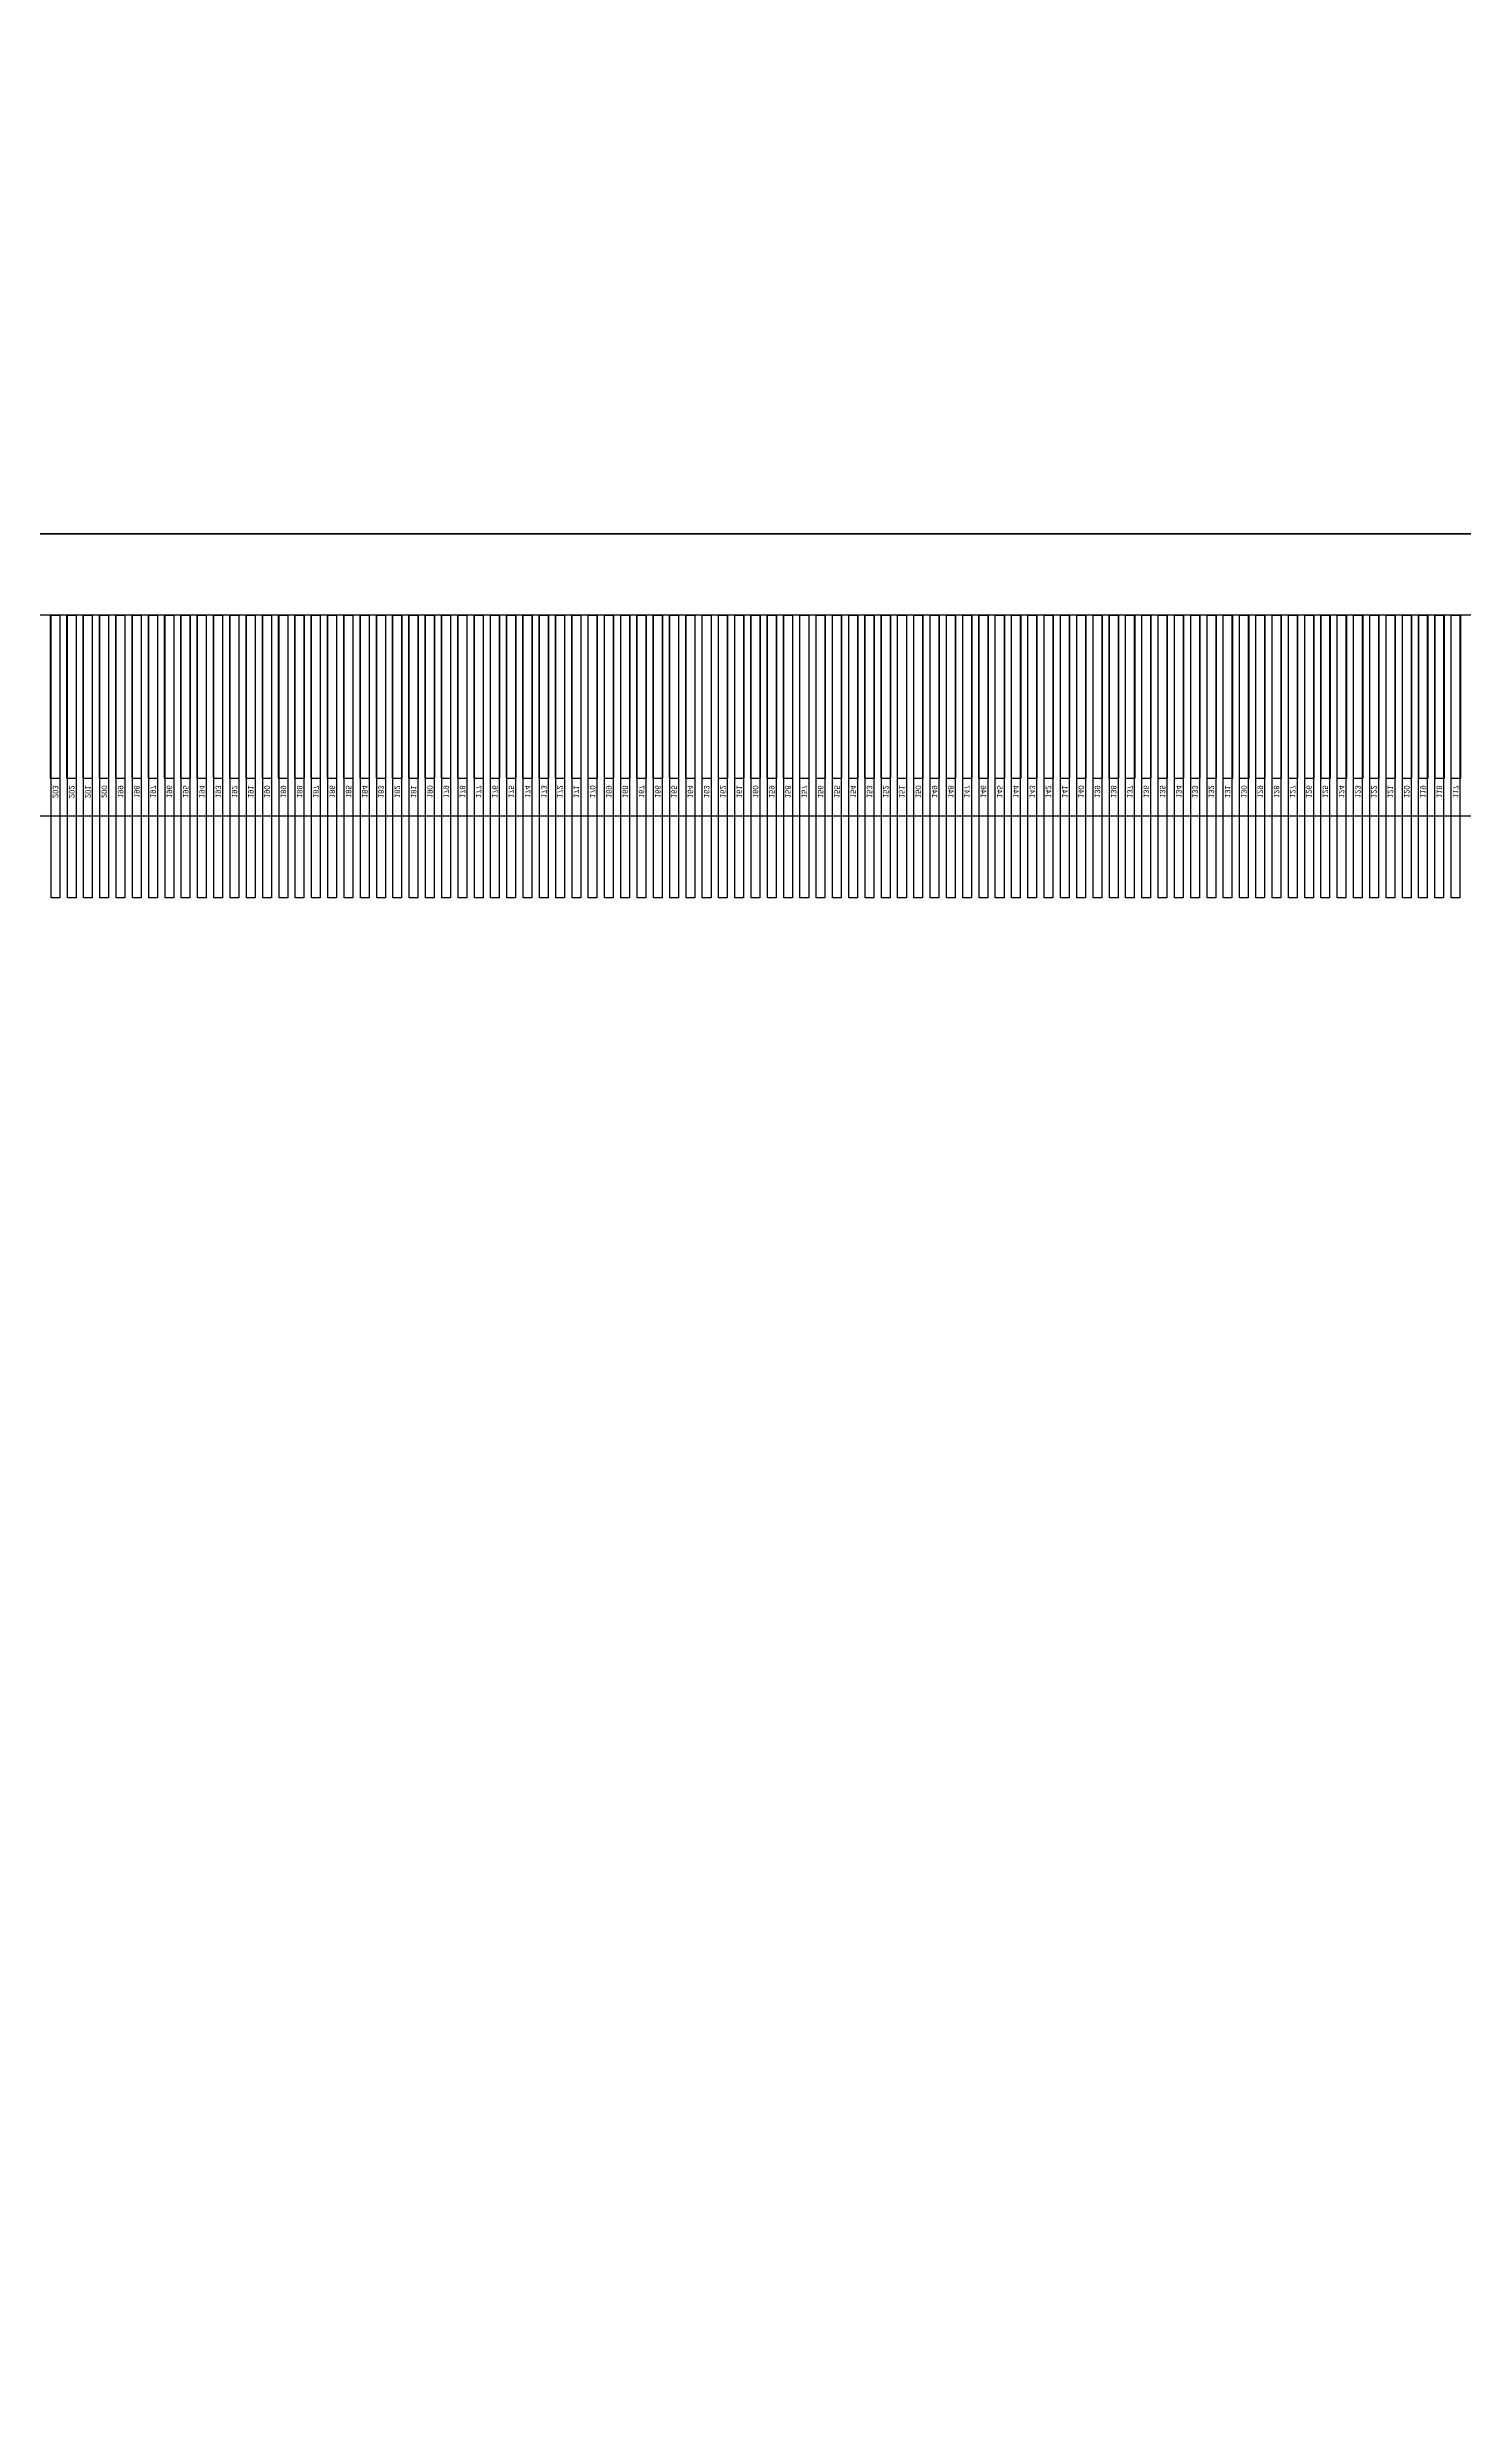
# Model space of a CAD drawing. Header units: inches. Extents: x 1765 to 5217, y -1519 to 441.
# Drawn here: x 4110.477 to 4113.087, y -764.443 to -760.113 of the extents above; entities that cross this region are included whole.
import ezdxf
from ezdxf.enums import TextEntityAlignment as Align

# ---------------------------------------------------------------- set-up
doc = ezdxf.new("R2010")
doc.units = ezdxf.units.IN
doc.header["$MEASUREMENT"] = 0
doc.styles.add('MBC_Arial_Font', font='arial.ttf', dxfattribs={"width": 0.8})

msp = doc.modelspace()

# ---------------------------------------------------------------- linework, layer by layer
msp.add_lwpolyline([(4129.1156, -726.8152), (4129.1156, -752.5302, -0.414214), (4120.1156, -761.5302), (4103.3286, -761.5302, -0.414214), (4094.3286, -752.5302), (4094.3286, -726.8152, -0.414214), (4102.7486, -718.3952), (4120.6956, -718.3952, -0.414214)], format="xyb", close=True)
at = {"color": 2}
msp.add_lwpolyline([(4129.1156, -726.8152), (4129.1156, -752.5302, -0.414214), (4120.1156, -761.5302), (4103.3286, -761.5302, -0.414214), (4094.3286, -752.5302), (4094.3286, -726.8152, -0.414214), (4102.7486, -718.3952), (4120.6956, -718.3952, -0.414214)], format="xyb", close=True, dxfattribs=at)
msp.add_lwpolyline([(4100.3137, -761.0102), (4123.1304, -761.0102)], close=True)
msp.add_lwpolyline([(4118.8698, -768.7719), (4117.4779, -767.9381, -0.263643), (4117.3321, -767.6808), (4117.3321, -764.2734, 0.315299), (4117.1347, -763.9915), (4116.7216, -763.8412, -0.315299), (4116.5242, -763.5593), (4116.5242, -762.1299, -0.254671), (4116.6615, -761.8778), (4116.9695, -761.6789, 0.254671), (4117.0611, -761.5109), (4117.0611, -761.3602, 0.414214), (4116.8611, -761.1602), (4106.5831, -761.1602, 0.414214)], format="xyb")
for points in [[(4110.5011, -761.1602), (4110.4831, -761.1602), (4110.4831, -761.4602), (4110.5011, -761.4602)], [(4110.5011, -761.1602), (4110.4831, -761.1602), (4110.4831, -761.4602), (4110.5011, -761.4602)], [(4110.5311, -761.1602), (4110.5131, -761.1602), (4110.5131, -761.4602), (4110.5311, -761.4602)], [(4110.5311, -761.1602), (4110.5131, -761.1602), (4110.5131, -761.4602), (4110.5311, -761.4602)], [(4110.5611, -761.1602), (4110.5431, -761.1602), (4110.5431, -761.4602), (4110.5611, -761.4602)], [(4110.5611, -761.1602), (4110.5431, -761.1602), (4110.5431, -761.4602), (4110.5611, -761.4602)], [(4110.5911, -761.1602), (4110.5731, -761.1602), (4110.5731, -761.4602), (4110.5911, -761.4602)], [(4110.5911, -761.1602), (4110.5731, -761.1602), (4110.5731, -761.4602), (4110.5911, -761.4602)], [(4110.6211, -761.1602), (4110.6031, -761.1602), (4110.6031, -761.4602), (4110.6211, -761.4602)], [(4110.6211, -761.1602), (4110.6031, -761.1602), (4110.6031, -761.4602), (4110.6211, -761.4602)], [(4110.6511, -761.1602), (4110.6331, -761.1602), (4110.6331, -761.4602), (4110.6511, -761.4602)], [(4110.6511, -761.1602), (4110.6331, -761.1602), (4110.6331, -761.4602), (4110.6511, -761.4602)], [(4110.6811, -761.1602), (4110.6631, -761.1602), (4110.6631, -761.4602), (4110.6811, -761.4602)], [(4110.6811, -761.1602), (4110.6631, -761.1602), (4110.6631, -761.4602), (4110.6811, -761.4602)], [(4110.7111, -761.1602), (4110.6931, -761.1602), (4110.6931, -761.4602), (4110.7111, -761.4602)], [(4110.7111, -761.1602), (4110.6931, -761.1602), (4110.6931, -761.4602), (4110.7111, -761.4602)], [(4110.7411, -761.1602), (4110.7231, -761.1602), (4110.7231, -761.4602), (4110.7411, -761.4602)], [(4110.7411, -761.1602), (4110.7231, -761.1602), (4110.7231, -761.4602), (4110.7411, -761.4602)], [(4110.7711, -761.1602), (4110.7531, -761.1602), (4110.7531, -761.4602), (4110.7711, -761.4602)], [(4110.7711, -761.1602), (4110.7531, -761.1602), (4110.7531, -761.4602), (4110.7711, -761.4602)], [(4110.8011, -761.1602), (4110.7831, -761.1602), (4110.7831, -761.4602), (4110.8011, -761.4602)], [(4110.8011, -761.1602), (4110.7831, -761.1602), (4110.7831, -761.4602), (4110.8011, -761.4602)], [(4110.8311, -761.1602), (4110.8131, -761.1602), (4110.8131, -761.4602), (4110.8311, -761.4602)], [(4110.8311, -761.1602), (4110.8131, -761.1602), (4110.8131, -761.4602), (4110.8311, -761.4602)], [(4110.8611, -761.1602), (4110.8431, -761.1602), (4110.8431, -761.4602), (4110.8611, -761.4602)], [(4110.8611, -761.1602), (4110.8431, -761.1602), (4110.8431, -761.4602), (4110.8611, -761.4602)], [(4110.8911, -761.1602), (4110.8731, -761.1602), (4110.8731, -761.4602), (4110.8911, -761.4602)], [(4110.8911, -761.1602), (4110.8731, -761.1602), (4110.8731, -761.4602), (4110.8911, -761.4602)], [(4110.9211, -761.1602), (4110.9031, -761.1602), (4110.9031, -761.4602), (4110.9211, -761.4602)], [(4110.9211, -761.1602), (4110.9031, -761.1602), (4110.9031, -761.4602), (4110.9211, -761.4602)], [(4110.9511, -761.1602), (4110.9331, -761.1602), (4110.9331, -761.4602), (4110.9511, -761.4602)], [(4110.9511, -761.1602), (4110.9331, -761.1602), (4110.9331, -761.4602), (4110.9511, -761.4602)], [(4110.9811, -761.1602), (4110.9631, -761.1602), (4110.9631, -761.4602), (4110.9811, -761.4602)], [(4110.9811, -761.1602), (4110.9631, -761.1602), (4110.9631, -761.4602), (4110.9811, -761.4602)], [(4111.0111, -761.1602), (4110.9931, -761.1602), (4110.9931, -761.4602), (4111.0111, -761.4602)], [(4111.0111, -761.1602), (4110.9931, -761.1602), (4110.9931, -761.4602), (4111.0111, -761.4602)], [(4111.0411, -761.1602), (4111.0231, -761.1602), (4111.0231, -761.4602), (4111.0411, -761.4602)], [(4111.0411, -761.1602), (4111.0231, -761.1602), (4111.0231, -761.4602), (4111.0411, -761.4602)], [(4111.0711, -761.1602), (4111.0531, -761.1602), (4111.0531, -761.4602), (4111.0711, -761.4602)], [(4111.0711, -761.1602), (4111.0531, -761.1602), (4111.0531, -761.4602), (4111.0711, -761.4602)], [(4111.1011, -761.1602), (4111.0831, -761.1602), (4111.0831, -761.4602), (4111.1011, -761.4602)], [(4111.1011, -761.1602), (4111.0831, -761.1602), (4111.0831, -761.4602), (4111.1011, -761.4602)], [(4111.1311, -761.1602), (4111.1131, -761.1602), (4111.1131, -761.4602), (4111.1311, -761.4602)], [(4111.1311, -761.1602), (4111.1131, -761.1602), (4111.1131, -761.4602), (4111.1311, -761.4602)], [(4111.1611, -761.1602), (4111.1431, -761.1602), (4111.1431, -761.4602), (4111.1611, -761.4602)], [(4111.1611, -761.1602), (4111.1431, -761.1602), (4111.1431, -761.4602), (4111.1611, -761.4602)], [(4111.1911, -761.1602), (4111.1731, -761.1602), (4111.1731, -761.4602), (4111.1911, -761.4602)], [(4111.1911, -761.1602), (4111.1731, -761.1602), (4111.1731, -761.4602), (4111.1911, -761.4602)], [(4111.2211, -761.1602), (4111.2031, -761.1602), (4111.2031, -761.4602), (4111.2211, -761.4602)], [(4111.2211, -761.1602), (4111.2031, -761.1602), (4111.2031, -761.4602), (4111.2211, -761.4602)], [(4111.2511, -761.1602), (4111.2331, -761.1602), (4111.2331, -761.4602), (4111.2511, -761.4602)], [(4111.2511, -761.1602), (4111.2331, -761.1602), (4111.2331, -761.4602), (4111.2511, -761.4602)], [(4111.2811, -761.1602), (4111.2631, -761.1602), (4111.2631, -761.4602), (4111.2811, -761.4602)], [(4111.2811, -761.1602), (4111.2631, -761.1602), (4111.2631, -761.4602), (4111.2811, -761.4602)], [(4111.3111, -761.1602), (4111.2931, -761.1602), (4111.2931, -761.4602), (4111.3111, -761.4602)], [(4111.3111, -761.1602), (4111.2931, -761.1602), (4111.2931, -761.4602), (4111.3111, -761.4602)], [(4111.3411, -761.1602), (4111.3231, -761.1602), (4111.3231, -761.4602), (4111.3411, -761.4602)], [(4111.3411, -761.1602), (4111.3231, -761.1602), (4111.3231, -761.4602), (4111.3411, -761.4602)], [(4111.3711, -761.1602), (4111.3531, -761.1602), (4111.3531, -761.4602), (4111.3711, -761.4602)], [(4111.3711, -761.1602), (4111.3531, -761.1602), (4111.3531, -761.4602), (4111.3711, -761.4602)], [(4111.4011, -761.1602), (4111.3831, -761.1602), (4111.3831, -761.4602), (4111.4011, -761.4602)], [(4111.4011, -761.1602), (4111.3831, -761.1602), (4111.3831, -761.4602), (4111.4011, -761.4602)], [(4111.4311, -761.1602), (4111.4131, -761.1602), (4111.4131, -761.4602), (4111.4311, -761.4602)], [(4111.4311, -761.1602), (4111.4131, -761.1602), (4111.4131, -761.4602), (4111.4311, -761.4602)], [(4111.4611, -761.1602), (4111.4431, -761.1602), (4111.4431, -761.4602), (4111.4611, -761.4602)], [(4111.4611, -761.1602), (4111.4431, -761.1602), (4111.4431, -761.4602), (4111.4611, -761.4602)], [(4111.4911, -761.1602), (4111.4731, -761.1602), (4111.4731, -761.4602), (4111.4911, -761.4602)], [(4111.4911, -761.1602), (4111.4731, -761.1602), (4111.4731, -761.4602), (4111.4911, -761.4602)], [(4111.5211, -761.1602), (4111.5031, -761.1602), (4111.5031, -761.4602), (4111.5211, -761.4602)], [(4111.5211, -761.1602), (4111.5031, -761.1602), (4111.5031, -761.4602), (4111.5211, -761.4602)], [(4111.5511, -761.1602), (4111.5331, -761.1602), (4111.5331, -761.4602), (4111.5511, -761.4602)], [(4111.5511, -761.1602), (4111.5331, -761.1602), (4111.5331, -761.4602), (4111.5511, -761.4602)], [(4111.5811, -761.1602), (4111.5631, -761.1602), (4111.5631, -761.4602), (4111.5811, -761.4602)], [(4111.5811, -761.1602), (4111.5631, -761.1602), (4111.5631, -761.4602), (4111.5811, -761.4602)], [(4111.6111, -761.1602), (4111.5931, -761.1602), (4111.5931, -761.4602), (4111.6111, -761.4602)], [(4111.6111, -761.1602), (4111.5931, -761.1602), (4111.5931, -761.4602), (4111.6111, -761.4602)], [(4111.6411, -761.1602), (4111.6231, -761.1602), (4111.6231, -761.4602), (4111.6411, -761.4602)], [(4111.6411, -761.1602), (4111.6231, -761.1602), (4111.6231, -761.4602), (4111.6411, -761.4602)], [(4111.6711, -761.1602), (4111.6531, -761.1602), (4111.6531, -761.4602), (4111.6711, -761.4602)], [(4111.6711, -761.1602), (4111.6531, -761.1602), (4111.6531, -761.4602), (4111.6711, -761.4602)], [(4111.7011, -761.1602), (4111.6831, -761.1602), (4111.6831, -761.4602), (4111.7011, -761.4602)], [(4111.7011, -761.1602), (4111.6831, -761.1602), (4111.6831, -761.4602), (4111.7011, -761.4602)], [(4111.7311, -761.1602), (4111.7131, -761.1602), (4111.7131, -761.4602), (4111.7311, -761.4602)], [(4111.7311, -761.1602), (4111.7131, -761.1602), (4111.7131, -761.4602), (4111.7311, -761.4602)], [(4111.7611, -761.1602), (4111.7431, -761.1602), (4111.7431, -761.4602), (4111.7611, -761.4602)], [(4111.7611, -761.1602), (4111.7431, -761.1602), (4111.7431, -761.4602), (4111.7611, -761.4602)], [(4111.7911, -761.1602), (4111.7731, -761.1602), (4111.7731, -761.4602), (4111.7911, -761.4602)], [(4111.7911, -761.1602), (4111.7731, -761.1602), (4111.7731, -761.4602), (4111.7911, -761.4602)], [(4111.8211, -761.1602), (4111.8031, -761.1602), (4111.8031, -761.4602), (4111.8211, -761.4602)], [(4111.8211, -761.1602), (4111.8031, -761.1602), (4111.8031, -761.4602), (4111.8211, -761.4602)], [(4111.8511, -761.1602), (4111.8331, -761.1602), (4111.8331, -761.4602), (4111.8511, -761.4602)], [(4111.8511, -761.1602), (4111.8331, -761.1602), (4111.8331, -761.4602), (4111.8511, -761.4602)], [(4111.8811, -761.1602), (4111.8631, -761.1602), (4111.8631, -761.4602), (4111.8811, -761.4602)], [(4111.8811, -761.1602), (4111.8631, -761.1602), (4111.8631, -761.4602), (4111.8811, -761.4602)], [(4111.9111, -761.1602), (4111.8931, -761.1602), (4111.8931, -761.4602), (4111.9111, -761.4602)], [(4111.9111, -761.1602), (4111.8931, -761.1602), (4111.8931, -761.4602), (4111.9111, -761.4602)], [(4111.9411, -761.1602), (4111.9231, -761.1602), (4111.9231, -761.4602), (4111.9411, -761.4602)], [(4111.9411, -761.1602), (4111.9231, -761.1602), (4111.9231, -761.4602), (4111.9411, -761.4602)], [(4111.9711, -761.1602), (4111.9531, -761.1602), (4111.9531, -761.4602), (4111.9711, -761.4602)], [(4111.9711, -761.1602), (4111.9531, -761.1602), (4111.9531, -761.4602), (4111.9711, -761.4602)], [(4112.0011, -761.1602), (4111.9831, -761.1602), (4111.9831, -761.4602), (4112.0011, -761.4602)], [(4112.0011, -761.1602), (4111.9831, -761.1602), (4111.9831, -761.4602), (4112.0011, -761.4602)], [(4112.0311, -761.1602), (4112.0131, -761.1602), (4112.0131, -761.4602), (4112.0311, -761.4602)], [(4112.0311, -761.1602), (4112.0131, -761.1602), (4112.0131, -761.4602), (4112.0311, -761.4602)], [(4112.0611, -761.1602), (4112.0431, -761.1602), (4112.0431, -761.4602), (4112.0611, -761.4602)], [(4112.0611, -761.1602), (4112.0431, -761.1602), (4112.0431, -761.4602), (4112.0611, -761.4602)], [(4112.0911, -761.1602), (4112.0731, -761.1602), (4112.0731, -761.4602), (4112.0911, -761.4602)], [(4112.0911, -761.1602), (4112.0731, -761.1602), (4112.0731, -761.4602), (4112.0911, -761.4602)], [(4112.1211, -761.1602), (4112.1031, -761.1602), (4112.1031, -761.4602), (4112.1211, -761.4602)], [(4112.1211, -761.1602), (4112.1031, -761.1602), (4112.1031, -761.4602), (4112.1211, -761.4602)], [(4112.1511, -761.1602), (4112.1331, -761.1602), (4112.1331, -761.4602), (4112.1511, -761.4602)], [(4112.1511, -761.1602), (4112.1331, -761.1602), (4112.1331, -761.4602), (4112.1511, -761.4602)], [(4112.1811, -761.1602), (4112.1631, -761.1602), (4112.1631, -761.4602), (4112.1811, -761.4602)], [(4112.1811, -761.1602), (4112.1631, -761.1602), (4112.1631, -761.4602), (4112.1811, -761.4602)], [(4112.2111, -761.1602), (4112.1931, -761.1602), (4112.1931, -761.4602), (4112.2111, -761.4602)], [(4112.2111, -761.1602), (4112.1931, -761.1602), (4112.1931, -761.4602), (4112.2111, -761.4602)], [(4112.2411, -761.1602), (4112.2231, -761.1602), (4112.2231, -761.4602), (4112.2411, -761.4602)], [(4112.2411, -761.1602), (4112.2231, -761.1602), (4112.2231, -761.4602), (4112.2411, -761.4602)], [(4112.2711, -761.1602), (4112.2531, -761.1602), (4112.2531, -761.4602), (4112.2711, -761.4602)], [(4112.2711, -761.1602), (4112.2531, -761.1602), (4112.2531, -761.4602), (4112.2711, -761.4602)], [(4112.3011, -761.1602), (4112.2831, -761.1602), (4112.2831, -761.4602), (4112.3011, -761.4602)], [(4112.3011, -761.1602), (4112.2831, -761.1602), (4112.2831, -761.4602), (4112.3011, -761.4602)], [(4112.3311, -761.1602), (4112.3131, -761.1602), (4112.3131, -761.4602), (4112.3311, -761.4602)], [(4112.3311, -761.1602), (4112.3131, -761.1602), (4112.3131, -761.4602), (4112.3311, -761.4602)], [(4112.3611, -761.1602), (4112.3431, -761.1602), (4112.3431, -761.4602), (4112.3611, -761.4602)], [(4112.3611, -761.1602), (4112.3431, -761.1602), (4112.3431, -761.4602), (4112.3611, -761.4602)], [(4112.3911, -761.1602), (4112.3731, -761.1602), (4112.3731, -761.4602), (4112.3911, -761.4602)], [(4112.3911, -761.1602), (4112.3731, -761.1602), (4112.3731, -761.4602), (4112.3911, -761.4602)], [(4112.4211, -761.1602), (4112.4031, -761.1602), (4112.4031, -761.4602), (4112.4211, -761.4602)], [(4112.4211, -761.1602), (4112.4031, -761.1602), (4112.4031, -761.4602), (4112.4211, -761.4602)], [(4112.4511, -761.1602), (4112.4331, -761.1602), (4112.4331, -761.4602), (4112.4511, -761.4602)], [(4112.4511, -761.1602), (4112.4331, -761.1602), (4112.4331, -761.4602), (4112.4511, -761.4602)], [(4112.4811, -761.1602), (4112.4631, -761.1602), (4112.4631, -761.4602), (4112.4811, -761.4602)], [(4112.4811, -761.1602), (4112.4631, -761.1602), (4112.4631, -761.4602), (4112.4811, -761.4602)], [(4112.5111, -761.1602), (4112.4931, -761.1602), (4112.4931, -761.4602), (4112.5111, -761.4602)], [(4112.5111, -761.1602), (4112.4931, -761.1602), (4112.4931, -761.4602), (4112.5111, -761.4602)], [(4112.5411, -761.1602), (4112.5231, -761.1602), (4112.5231, -761.4602), (4112.5411, -761.4602)], [(4112.5411, -761.1602), (4112.5231, -761.1602), (4112.5231, -761.4602), (4112.5411, -761.4602)], [(4112.5711, -761.1602), (4112.5531, -761.1602), (4112.5531, -761.4602), (4112.5711, -761.4602)], [(4112.5711, -761.1602), (4112.5531, -761.1602), (4112.5531, -761.4602), (4112.5711, -761.4602)], [(4112.6011, -761.1602), (4112.5831, -761.1602), (4112.5831, -761.4602), (4112.6011, -761.4602)], [(4112.6011, -761.1602), (4112.5831, -761.1602), (4112.5831, -761.4602), (4112.6011, -761.4602)], [(4112.6311, -761.1602), (4112.6131, -761.1602), (4112.6131, -761.4602), (4112.6311, -761.4602)], [(4112.6311, -761.1602), (4112.6131, -761.1602), (4112.6131, -761.4602), (4112.6311, -761.4602)], [(4112.6611, -761.1602), (4112.6431, -761.1602), (4112.6431, -761.4602), (4112.6611, -761.4602)], [(4112.6611, -761.1602), (4112.6431, -761.1602), (4112.6431, -761.4602), (4112.6611, -761.4602)], [(4112.6911, -761.1602), (4112.6731, -761.1602), (4112.6731, -761.4602), (4112.6911, -761.4602)], [(4112.6911, -761.1602), (4112.6731, -761.1602), (4112.6731, -761.4602), (4112.6911, -761.4602)], [(4112.7211, -761.1602), (4112.7031, -761.1602), (4112.7031, -761.4602), (4112.7211, -761.4602)], [(4112.7211, -761.1602), (4112.7031, -761.1602), (4112.7031, -761.4602), (4112.7211, -761.4602)], [(4112.7511, -761.1602), (4112.7331, -761.1602), (4112.7331, -761.4602), (4112.7511, -761.4602)], [(4112.7511, -761.1602), (4112.7331, -761.1602), (4112.7331, -761.4602), (4112.7511, -761.4602)], [(4112.7811, -761.1602), (4112.7631, -761.1602), (4112.7631, -761.4602), (4112.7811, -761.4602)], [(4112.7811, -761.1602), (4112.7631, -761.1602), (4112.7631, -761.4602), (4112.7811, -761.4602)], [(4112.8111, -761.1602), (4112.7931, -761.1602), (4112.7931, -761.4602), (4112.8111, -761.4602)], [(4112.8111, -761.1602), (4112.7931, -761.1602), (4112.7931, -761.4602), (4112.8111, -761.4602)], [(4112.8411, -761.1602), (4112.8231, -761.1602), (4112.8231, -761.4602), (4112.8411, -761.4602)], [(4112.8411, -761.1602), (4112.8231, -761.1602), (4112.8231, -761.4602), (4112.8411, -761.4602)], [(4112.8711, -761.1602), (4112.8531, -761.1602), (4112.8531, -761.4602), (4112.8711, -761.4602)], [(4112.8711, -761.1602), (4112.8531, -761.1602), (4112.8531, -761.4602), (4112.8711, -761.4602)], [(4112.9011, -761.1602), (4112.8831, -761.1602), (4112.8831, -761.4602), (4112.9011, -761.4602)], [(4112.9011, -761.1602), (4112.8831, -761.1602), (4112.8831, -761.4602), (4112.9011, -761.4602)], [(4112.9311, -761.1602), (4112.9131, -761.1602), (4112.9131, -761.4602), (4112.9311, -761.4602)], [(4112.9311, -761.1602), (4112.9131, -761.1602), (4112.9131, -761.4602), (4112.9311, -761.4602)], [(4112.9611, -761.1602), (4112.9431, -761.1602), (4112.9431, -761.4602), (4112.9611, -761.4602)], [(4112.9611, -761.1602), (4112.9431, -761.1602), (4112.9431, -761.4602), (4112.9611, -761.4602)], [(4112.9911, -761.1602), (4112.9731, -761.1602), (4112.9731, -761.4602), (4112.9911, -761.4602)], [(4112.9911, -761.1602), (4112.9731, -761.1602), (4112.9731, -761.4602), (4112.9911, -761.4602)], [(4113.0211, -761.1602), (4113.0031, -761.1602), (4113.0031, -761.4602), (4113.0211, -761.4602)], [(4113.0211, -761.1602), (4113.0031, -761.1602), (4113.0031, -761.4602), (4113.0211, -761.4602)], [(4113.0511, -761.1602), (4113.0331, -761.1602), (4113.0331, -761.4602), (4113.0511, -761.4602)], [(4113.0511, -761.1602), (4113.0331, -761.1602), (4113.0331, -761.4602), (4113.0511, -761.4602)], [(4113.0811, -761.1602), (4113.0631, -761.1602), (4113.0631, -761.4602), (4113.0811, -761.4602)], [(4113.0811, -761.1602), (4113.0631, -761.1602), (4113.0631, -761.4602), (4113.0811, -761.4602)]]:
    msp.add_lwpolyline(points, close=True, dxfattribs=at)
at = {"color": 0}
for points in [[(4110.4845, -761.1602), (4110.5005, -761.1602), (4110.5005, -761.6806), (4110.4845, -761.6806)], [(4110.5145, -761.1602), (4110.5305, -761.1602), (4110.5305, -761.6806), (4110.5145, -761.6806)], [(4110.5445, -761.1602), (4110.5605, -761.1602), (4110.5605, -761.6806), (4110.5445, -761.6806)], [(4110.5745, -761.1602), (4110.5905, -761.1602), (4110.5905, -761.6806), (4110.5745, -761.6806)], [(4110.6045, -761.1602), (4110.6205, -761.1602), (4110.6205, -761.6806), (4110.6045, -761.6806)], [(4110.6345, -761.1602), (4110.6505, -761.1602), (4110.6505, -761.6806), (4110.6345, -761.6806)], [(4110.6645, -761.1602), (4110.6805, -761.1602), (4110.6805, -761.6806), (4110.6645, -761.6806)], [(4110.6945, -761.1602), (4110.7105, -761.1602), (4110.7105, -761.6806), (4110.6945, -761.6806)], [(4110.7244, -761.1602), (4110.7404, -761.1602), (4110.7404, -761.6806), (4110.7244, -761.6806)], [(4110.7544, -761.1602), (4110.7704, -761.1602), (4110.7704, -761.6806), (4110.7544, -761.6806)], [(4110.7844, -761.1602), (4110.8004, -761.1602), (4110.8004, -761.6806), (4110.7844, -761.6806)], [(4110.8144, -761.1602), (4110.8304, -761.1602), (4110.8304, -761.6806), (4110.8144, -761.6806)], [(4110.8444, -761.1602), (4110.8604, -761.1602), (4110.8604, -761.6806), (4110.8444, -761.6806)], [(4110.8744, -761.1602), (4110.8904, -761.1602), (4110.8904, -761.6806), (4110.8744, -761.6806)], [(4110.9044, -761.1602), (4110.9204, -761.1602), (4110.9204, -761.6806), (4110.9044, -761.6806)], [(4110.9344, -761.1602), (4110.9504, -761.1602), (4110.9504, -761.6806), (4110.9344, -761.6806)], [(4110.9644, -761.1602), (4110.9804, -761.1602), (4110.9804, -761.6806), (4110.9644, -761.6806)], [(4110.9943, -761.1602), (4111.0103, -761.1602), (4111.0103, -761.6806), (4110.9943, -761.6806)], [(4111.0243, -761.1602), (4111.0403, -761.1602), (4111.0403, -761.6806), (4111.0243, -761.6806)], [(4111.0543, -761.1602), (4111.0703, -761.1602), (4111.0703, -761.6806), (4111.0543, -761.6806)], [(4111.0843, -761.1602), (4111.1003, -761.1602), (4111.1003, -761.6806), (4111.0843, -761.6806)], [(4111.1143, -761.1602), (4111.1303, -761.1602), (4111.1303, -761.6806), (4111.1143, -761.6806)], [(4111.1443, -761.1602), (4111.1603, -761.1602), (4111.1603, -761.6806), (4111.1443, -761.6806)], [(4111.1743, -761.1602), (4111.1903, -761.1602), (4111.1903, -761.6806), (4111.1743, -761.6806)], [(4111.2043, -761.1602), (4111.2203, -761.1602), (4111.2203, -761.6806), (4111.2043, -761.6806)], [(4111.2342, -761.1602), (4111.2502, -761.1602), (4111.2502, -761.6806), (4111.2342, -761.6806)], [(4111.2642, -761.1602), (4111.2802, -761.1602), (4111.2802, -761.6806), (4111.2642, -761.6806)], [(4111.2942, -761.1602), (4111.3102, -761.1602), (4111.3102, -761.6806), (4111.2942, -761.6806)], [(4111.3242, -761.1602), (4111.3402, -761.1602), (4111.3402, -761.6806), (4111.3242, -761.6806)], [(4111.3542, -761.1602), (4111.3702, -761.1602), (4111.3702, -761.6806), (4111.3542, -761.6806)], [(4111.3842, -761.1602), (4111.4002, -761.1602), (4111.4002, -761.6806), (4111.3842, -761.6806)], [(4111.4142, -761.1602), (4111.4302, -761.1602), (4111.4302, -761.6806), (4111.4142, -761.6806)], [(4111.4442, -761.1602), (4111.4602, -761.1602), (4111.4602, -761.6806), (4111.4442, -761.6806)], [(4111.4741, -761.1602), (4111.4901, -761.1602), (4111.4901, -761.6806), (4111.4741, -761.6806)], [(4111.5041, -761.1602), (4111.5201, -761.1602), (4111.5201, -761.6806), (4111.5041, -761.6806)], [(4111.5341, -761.1602), (4111.5501, -761.1602), (4111.5501, -761.6806), (4111.5341, -761.6806)], [(4111.5641, -761.1602), (4111.5801, -761.1602), (4111.5801, -761.6806), (4111.5641, -761.6806)], [(4111.5941, -761.1602), (4111.6101, -761.1602), (4111.6101, -761.6806), (4111.5941, -761.6806)], [(4111.6241, -761.1602), (4111.6401, -761.1602), (4111.6401, -761.6806), (4111.6241, -761.6806)], [(4111.6541, -761.1602), (4111.6701, -761.1602), (4111.6701, -761.6806), (4111.6541, -761.6806)], [(4111.6841, -761.1602), (4111.7001, -761.1602), (4111.7001, -761.6806), (4111.6841, -761.6806)], [(4111.7141, -761.1602), (4111.7301, -761.1602), (4111.7301, -761.6806), (4111.7141, -761.6806)], [(4111.744, -761.1602), (4111.76, -761.1602), (4111.76, -761.6806), (4111.744, -761.6806)], [(4111.774, -761.1602), (4111.79, -761.1602), (4111.79, -761.6806), (4111.774, -761.6806)], [(4111.804, -761.1602), (4111.82, -761.1602), (4111.82, -761.6806), (4111.804, -761.6806)], [(4111.834, -761.1602), (4111.85, -761.1602), (4111.85, -761.6806), (4111.834, -761.6806)], [(4111.864, -761.1602), (4111.88, -761.1602), (4111.88, -761.6806), (4111.864, -761.6806)], [(4111.894, -761.1602), (4111.91, -761.1602), (4111.91, -761.6806), (4111.894, -761.6806)], [(4111.924, -761.1602), (4111.94, -761.1602), (4111.94, -761.6806), (4111.924, -761.6806)], [(4111.954, -761.1602), (4111.97, -761.1602), (4111.97, -761.6806), (4111.954, -761.6806)], [(4111.9839, -761.1602), (4111.9999, -761.1602), (4111.9999, -761.6806), (4111.9839, -761.6806)], [(4112.0139, -761.1602), (4112.0299, -761.1602), (4112.0299, -761.6806), (4112.0139, -761.6806)], [(4112.0439, -761.1602), (4112.0599, -761.1602), (4112.0599, -761.6806), (4112.0439, -761.6806)], [(4112.0739, -761.1602), (4112.0899, -761.1602), (4112.0899, -761.6806), (4112.0739, -761.6806)], [(4112.1039, -761.1602), (4112.1199, -761.1602), (4112.1199, -761.6806), (4112.1039, -761.6806)], [(4112.1339, -761.1602), (4112.1499, -761.1602), (4112.1499, -761.6806), (4112.1339, -761.6806)], [(4112.1639, -761.1602), (4112.1799, -761.1602), (4112.1799, -761.6806), (4112.1639, -761.6806)], [(4112.1939, -761.1602), (4112.2099, -761.1602), (4112.2099, -761.6806), (4112.1939, -761.6806)], [(4112.2238, -761.1602), (4112.2398, -761.1602), (4112.2398, -761.6806), (4112.2238, -761.6806)], [(4112.2538, -761.1602), (4112.2698, -761.1602), (4112.2698, -761.6806), (4112.2538, -761.6806)], [(4112.2838, -761.1602), (4112.2998, -761.1602), (4112.2998, -761.6806), (4112.2838, -761.6806)], [(4112.3138, -761.1602), (4112.3298, -761.1602), (4112.3298, -761.6806), (4112.3138, -761.6806)], [(4112.3438, -761.1602), (4112.3598, -761.1602), (4112.3598, -761.6806), (4112.3438, -761.6806)], [(4112.3738, -761.1602), (4112.3898, -761.1602), (4112.3898, -761.6806), (4112.3738, -761.6806)], [(4112.4038, -761.1602), (4112.4198, -761.1602), (4112.4198, -761.6806), (4112.4038, -761.6806)], [(4112.4338, -761.1602), (4112.4498, -761.1602), (4112.4498, -761.6806), (4112.4338, -761.6806)], [(4112.4638, -761.1602), (4112.4798, -761.1602), (4112.4798, -761.6806), (4112.4638, -761.6806)], [(4112.4937, -761.1602), (4112.5097, -761.1602), (4112.5097, -761.6806), (4112.4937, -761.6806)], [(4112.5237, -761.1602), (4112.5397, -761.1602), (4112.5397, -761.6806), (4112.5237, -761.6806)], [(4112.5537, -761.1602), (4112.5697, -761.1602), (4112.5697, -761.6806), (4112.5537, -761.6806)], [(4112.5837, -761.1602), (4112.5997, -761.1602), (4112.5997, -761.6806), (4112.5837, -761.6806)], [(4112.6137, -761.1602), (4112.6297, -761.1602), (4112.6297, -761.6806), (4112.6137, -761.6806)], [(4112.6437, -761.1602), (4112.6597, -761.1602), (4112.6597, -761.6806), (4112.6437, -761.6806)], [(4112.6737, -761.1602), (4112.6897, -761.1602), (4112.6897, -761.6806), (4112.6737, -761.6806)], [(4112.7037, -761.1602), (4112.7197, -761.1602), (4112.7197, -761.6806), (4112.7037, -761.6806)], [(4112.7336, -761.1602), (4112.7496, -761.1602), (4112.7496, -761.6806), (4112.7336, -761.6806)], [(4112.7636, -761.1602), (4112.7796, -761.1602), (4112.7796, -761.6806), (4112.7636, -761.6806)], [(4112.7936, -761.1602), (4112.8096, -761.1602), (4112.8096, -761.6806), (4112.7936, -761.6806)], [(4112.8236, -761.1602), (4112.8396, -761.1602), (4112.8396, -761.6806), (4112.8236, -761.6806)], [(4112.8536, -761.1602), (4112.8696, -761.1602), (4112.8696, -761.6806), (4112.8536, -761.6806)], [(4112.8836, -761.1602), (4112.8996, -761.1602), (4112.8996, -761.6806), (4112.8836, -761.6806)], [(4112.9136, -761.1602), (4112.9296, -761.1602), (4112.9296, -761.6806), (4112.9136, -761.6806)], [(4112.9436, -761.1602), (4112.9596, -761.1602), (4112.9596, -761.6806), (4112.9436, -761.6806)], [(4112.9735, -761.1602), (4112.9895, -761.1602), (4112.9895, -761.6806), (4112.9735, -761.6806)], [(4113.0035, -761.1602), (4113.0195, -761.1602), (4113.0195, -761.6806), (4113.0035, -761.6806)], [(4113.0335, -761.1602), (4113.0495, -761.1602), (4113.0495, -761.6806), (4113.0335, -761.6806)], [(4113.0635, -761.1602), (4113.0795, -761.1602), (4113.0795, -761.6806), (4113.0635, -761.6806)]]:
    msp.add_lwpolyline(points, close=True, dxfattribs=at)

# ---------------------------------------------------------------- texts
at = {"color": 3, "style": 'MBC_Arial_Font', "text_generation_flag": 4}
for s, p in [('203', (4110.4927, -761.4853)), ('202', (4110.5227, -761.4853)), ('201', (4110.5527, -761.4853)), ('200', (4110.5826, -761.4853)), ('199', (4110.6126, -761.4853)), ('198', (4110.6426, -761.4853)), ('197', (4110.6726, -761.4853)), ('196', (4110.7026, -761.4853)), ('195', (4110.7326, -761.4853)), ('194', (4110.7626, -761.4853)), ('193', (4110.7926, -761.4853)), ('192', (4110.8225, -761.4853)), ('191', (4110.8525, -761.4853)), ('190', (4110.8825, -761.4853)), ('189', (4110.9125, -761.4853)), ('188', (4110.9425, -761.4853)), ('187', (4110.9725, -761.4853)), ('186', (4111.0025, -761.4853)), ('185', (4111.0325, -761.4853)), ('184', (4111.0624, -761.4853)), ('183', (4111.0924, -761.4853)), ('182', (4111.1224, -761.4853)), ('181', (4111.1524, -761.4853)), ('180', (4111.1824, -761.4853)), ('179', (4111.2124, -761.4853)), ('178', (4111.2424, -761.4853)), ('177', (4111.2722, -761.4853)), ('176', (4111.3024, -761.4853)), ('175', (4111.3323, -761.4853)), ('174', (4111.3622, -761.4853)), ('173', (4111.3923, -761.4853)), ('172', (4111.4221, -761.4853)), ('171', (4111.4521, -761.4853)), ('170', (4111.4823, -761.4853)), ('169', (4111.5123, -761.4853)), ('168', (4111.5423, -761.4853)), ('167', (4111.5722, -761.4853)), ('166', (4111.6022, -761.4853)), ('165', (4111.6322, -761.4853)), ('164', (4111.6622, -761.4853)), ('163', (4111.6922, -761.4853)), ('162', (4111.7222, -761.4853)), ('161', (4111.7522, -761.4853)), ('160', (4111.7822, -761.4853)), ('159', (4111.8121, -761.4853)), ('158', (4111.8421, -761.4853)), ('157', (4111.8721, -761.4853)), ('156', (4111.9021, -761.4853)), ('155', (4111.9321, -761.4853)), ('154', (4111.9621, -761.4853)), ('153', (4111.9921, -761.4853)), ('152', (4112.0221, -761.4853)), ('151', (4112.0521, -761.4853)), ('150', (4112.082, -761.4853)), ('149', (4112.112, -761.4853)), ('148', (4112.142, -761.4853)), ('147', (4112.1718, -761.4853)), ('146', (4112.202, -761.4853)), ('145', (4112.232, -761.4853)), ('144', (4112.2618, -761.4853)), ('143', (4112.292, -761.4853)), ('142', (4112.3218, -761.4853)), ('141', (4112.3518, -761.4853)), ('140', (4112.3819, -761.4853)), ('139', (4112.4119, -761.4853)), ('138', (4112.4419, -761.4853)), ('137', (4112.4719, -761.4853)), ('136', (4112.5019, -761.4853)), ('135', (4112.5319, -761.4853)), ('134', (4112.5619, -761.4853)), ('133', (4112.5918, -761.4853)), ('132', (4112.6218, -761.4853)), ('131', (4112.6518, -761.4853)), ('130', (4112.6818, -761.4853)), ('129', (4112.7118, -761.4853)), ('128', (4112.7418, -761.4853)), ('127', (4112.7716, -761.4853)), ('126', (4112.8018, -761.4853)), ('125', (4112.8317, -761.4853)), ('124', (4112.8616, -761.4853)), ('123', (4112.8917, -761.4853)), ('122', (4112.9215, -761.4853)), ('121', (4112.9515, -761.4853)), ('120', (4112.9817, -761.4853)), ('119', (4113.0117, -761.4853)), ('118', (4113.0417, -761.4853)), ('117', (4113.0715, -761.4853))]:
    msp.add_text(s, height=0.01, rotation=90, dxfattribs=at).set_placement(p, align=Align.MIDDLE_CENTER)

doc.saveas('drawing.dxf')
